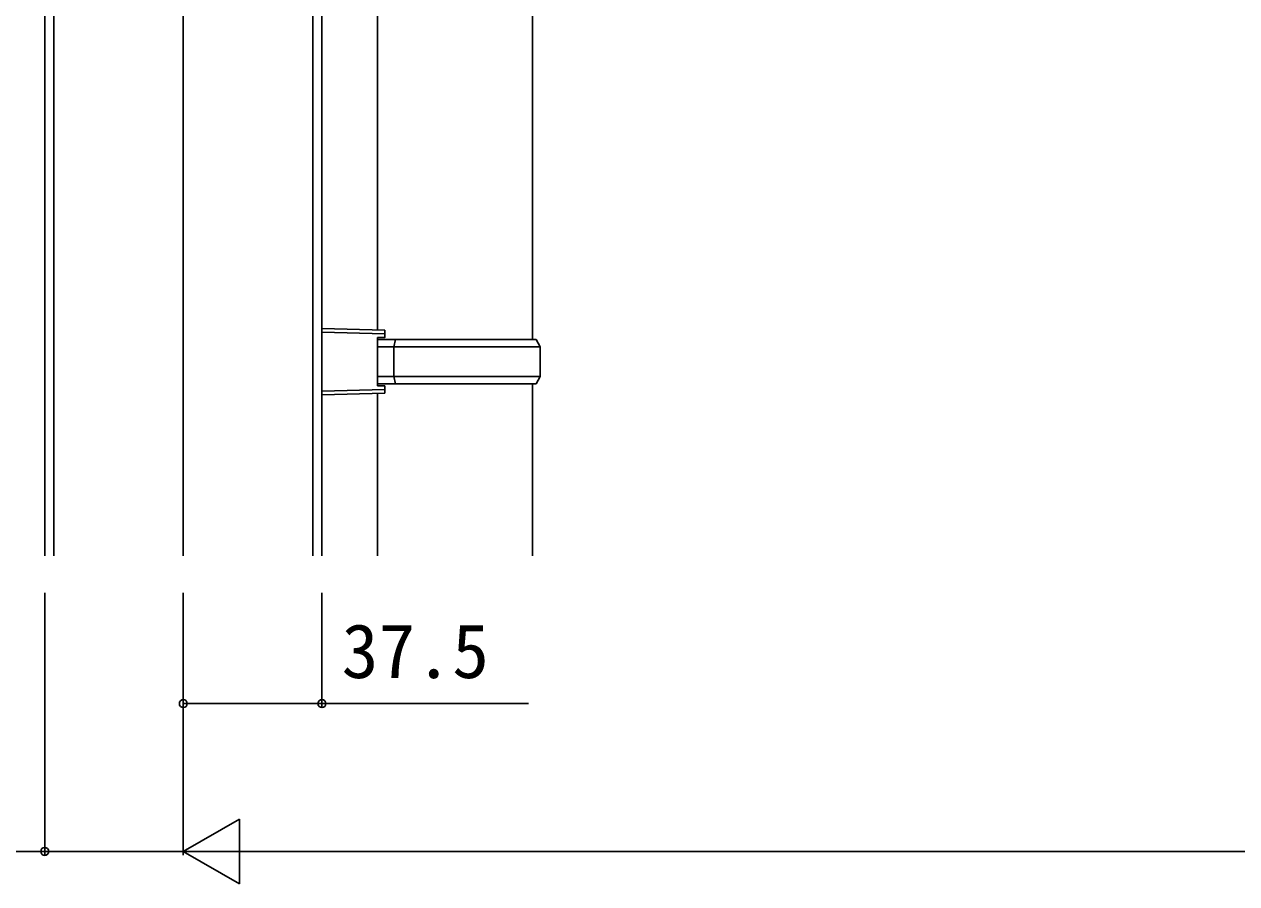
# Model space of a CAD drawing. Units: millimetres, scale not verified. Extents: x -875 to 875, y -1304 to 1296.
# Drawn here: x -506.6 to -178.6, y 62.3 to 294.9 of the extents above; entities that cross this region are included whole.
import ezdxf
from ezdxf.enums import TextEntityAlignment as Align

# ---------------------------------------------------------------- set-up
doc = ezdxf.new("R2010")
doc.units = ezdxf.units.MM
doc.header["$LTSCALE"] = 8
for name, color, linetype in [('0-4_YKK_12', 2, 'Continuous'), ('0-5_YKK_13', 4, 'Continuous'), ('0-6_YKK_D', 6, 'Continuous')]:
    doc.layers.add(name, color=color, linetype=linetype)
doc.styles.add('ＭＳ ゴシック', font='')
doc.styles.get('ＭＳ ゴシック').set_extended_font_data('MS Gothic')

msp = doc.modelspace()

# ---------------------------------------------------------------- linework, layer by layer
at = {"layer": '0-4_YKK_12'}
for p, q in [((-463.57, 915.58), (-463.57, 151.08)), ((-428.57, 391.78), (-428.57, 151.08)), ((-498.57, 388.503), (-498.57, 151.08))]:
    msp.add_line(p, q, dxfattribs=at)
for points in [[(-501.07, 151.08), (-501.07, 896.58), (-501.07, 898.58), (-426.07, 898.58)], [(-426.07, 151.08), (-426.07, 353.58), (-426.07, 410.58)]]:
    msp.add_lwpolyline(points, dxfattribs=at)
at = {"layer": '0-5_YKK_13'}
for p, q in [((-411.07, 212.138), (-411.07, 353.58)), ((-369.07, 353.58), (-369.07, 209.58)), ((-409.07, 212.08), (-426.07, 212.58)), ((-426.07, 212.58), (-426.07, 194.58)), ((-426.07, 211.58), (-409.07, 211.08)), ((-411.07, 210.08), (-411.07, 197.08)), ((-409.07, 211.08), (-409.07, 212.08)), ((-406.164, 209.58), (-411.07, 209.58)), ((-411.07, 207.58), (-406.593, 207.58)), ((-406.593, 207.58), (-406.164, 209.58)), ((-406.593, 207.58), (-367.07, 207.58)), ((-368.07, 209.58), (-406.164, 209.58)), ((-368.07, 209.58), (-367.07, 207.58)), ((-406.593, 199.58), (-411.07, 199.58)), ((-411.07, 197.58), (-406.164, 197.58)), ((-409.07, 197.08), (-411.07, 197.08)), ((-409.07, 196.079), (-409.07, 197.08)), ((-367.07, 199.58), (-406.593, 199.58)), ((-369.07, 197.58), (-369.07, 151.08)), ((-409.07, 196.079), (-426.07, 195.579)), ((-411.07, 151.08), (-411.07, 195.021))]:
    msp.add_line(p, q, dxfattribs=at)
for points in [[(-411.07, 210.08), (-409.07, 210.08), (-409.07, 211.08)], [(-406.593, 207.58), (-406.593, 199.58), (-406.164, 197.58), (-368.07, 197.58)], [(-367.07, 207.58), (-367.07, 199.58), (-368.07, 197.58)], [(-426.07, 194.58), (-409.07, 195.08), (-409.07, 196.079)]]:
    msp.add_lwpolyline(points, dxfattribs=at)
at = {"layer": '0-6_YKK_D'}
for p, q in [((-501.07, 141.08), (-501.07, 70.08)), ((-463.57, 141.08), (-463.57, 70.08)), ((-463.57, 141.08), (-463.57, 70.08)), ((-463.57, 141.08), (-463.57, 110.08)), ((-426.07, 141.08), (-426.07, 110.08)), ((-463.57, 71.08), (-448.415, 79.83)), ((-448.415, 62.33), (-448.415, 79.83)), ((-463.57, 71.08), (-448.415, 62.33)), ((-463.57, 71.08), (-433.259, 71.08)), ((388.93, 71.08), (-446.07, 71.08))]:
    msp.add_line(p, q, dxfattribs=at)
for points in [[(-463.57, 111.08), (-426.07, 111.08), (-370.179, 111.08)], [(-463.57, 71.08), (-501.07, 71.08), (-555.161, 71.08)]]:
    msp.add_lwpolyline(points, dxfattribs=at)
for centre in [(-463.57, 111.08), (-426.07, 111.08), (-501.07, 71.08)]:
    msp.add_circle(centre, 1.075, dxfattribs=at)

# ---------------------------------------------------------------- texts
at = {"layer": '0-6_YKK_D', "style": 'ＭＳ ゴシック'}
msp.add_text('37.5', height=14.66, dxfattribs=at).set_placement((-420.748, 113.58), align=Align.BOTTOM_LEFT)

doc.saveas('drawing.dxf')
